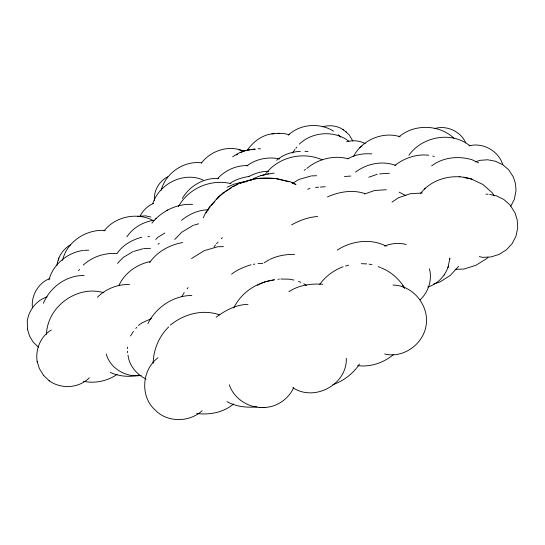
<?xml version="1.0" encoding="UTF-8"?>
<svg xmlns="http://www.w3.org/2000/svg" width="545" height="545" viewBox="0 0 545 545"><rect width="100%" height="100%" fill="white"/><g stroke="black" fill="none" stroke-linecap="round" stroke-linejoin="round"><path stroke-width="0.82" d="M346.293 358.303C347.308 384.525 314.411 402.087 292.794 387.659M447.963 267.643L449.904 258.098M127.332 348.718L127.537 347.165M57.048 265.286C57.92 256.845 63.016 249.208 70.291 244.916M448.399 266.219C445.306 275.763 437.608 284.313 427.716 286.977M449.768 259.195L449.857 258.739M57.225 264.114L57.647 262.554M58.281 260.156L58.874 257.949M161.177 190.259C165.721 172.894 183.985 160.489 201.827 162.832M48.982 279.789C52.994 264.407 67.444 252.669 83.004 250.455M62.532 260.469C66.688 241.653 86.376 228.989 105.226 230.46M203.244 217.864L205.649 212.686L210.241 206.807M139.942 216.61C142.599 210.643 147.702 205.812 153.731 203.34M152.818 203.333C159.494 183.645 183.672 171.416 203.087 180M444.209 275.062L444.584 274.292M293.639 387.672C288.503 399.376 275.859 407.783 262.997 407.462M510.74 206.303L514.337 199.313L516.013 190.58L515.509 183.808L513.376 177.023L508.792 169.924L502.919 164.815L495.514 161.266L487.734 159.78L479.838 160.339L475.349 161.872M353.521 156.531C361.696 140.154 382.617 131.168 400.112 136.72M178.501 206.548C188.42 188.297 210.881 178.733 230.944 183.611M206.078 213.047L209.239 207.243L214.859 201.289M118.803 285.587C124.621 273.018 136.986 264.155 150.468 261.539M43.362 303.299C50.113 287.242 66.49 275.143 84.162 275.491M130.487 335.979L133.457 331.353M292.399 153.043L294.968 149.391M147.94 323.532C156.129 307.121 173.399 295.601 191.84 295.438M181.873 296.5L184.265 292.542M182.337 198.421C189.592 185.872 204.075 177.513 218.661 178.494M233.73 307.986C241.278 292.495 256.906 282.106 273.856 280.021M319.717 284.47C325.46 276.342 333.84 270.218 343.125 266.703M359.496 364.087C353.167 373.598 343.623 381.003 332.797 384.668M104.081 230.896C115.165 216.481 137.17 211.957 153.118 220.487M78.541 270.722L79.536 269.353M126.883 236.864C132.837 227.762 143.226 221.822 153.853 220.275M116.909 253.718C122.502 245.107 132.06 239.82 141.789 237.232M149.609 262.663C157.096 251.661 169.781 244.807 182.684 242.545M187.146 288.83L188.107 287.59M211.262 205.499L218.429 196.731L224.458 192.385M214.035 246.905L215.534 244.991M247.001 150.577C253.289 141.496 262.949 134.165 274.319 133.648M295.853 148.24L296.848 147.068M201.384 163.084C210.881 150.556 228.975 144.623 243.629 151.149M151.919 223.15C161.524 211.051 177.03 203.503 192.555 204.375M217.905 178.27C225.48 170.163 236.632 165.108 247.798 165.646M420.549 193.434C432.165 178.413 453.467 173.31 471.248 178.958L482.897 184.483L492.046 192.542L494.349 195.982M135.794 328.465L136.836 327.279M424.466 188.958L425.25 188.086M216.542 243.785L218.075 242.069M168.718 326.891C158.915 336.428 153.479 349.665 153.125 363.263M458.563 266.369L450.374 275.361L440.128 281.867L433.663 284.047M487.979 257.26L486.883 258.459L475.805 265.347L464.068 269.012L455.109 269.387M408.893 155.236C422.266 136.366 451.587 130.95 469.879 145.753M420.093 299.859C428.472 292.066 432.383 279.878 429.446 268.726M89.36 377.774C79.066 388.244 61.347 389.389 49.425 380.955L49.159 380.71M265.497 174.08C278.332 156.946 302.863 151.176 322.272 159.869M174.775 239.453L181.717 232.238L193.107 225.385M216.597 199.477L222.987 192.828L231.55 187.698M97.419 297.263C105.669 288.884 117.761 284.102 129.526 284.504M155.761 239.473L157.989 237.17L164.835 233.056M117.475 263.371L123.163 257.485L132.973 251.606M246.871 165.939C255.925 158.84 268.501 156.51 279.66 158.936M288.264 135.167C300.125 123.844 319.847 122.441 333.56 131.188M276.717 160.278C283.134 154.467 291.847 151.823 300.37 151.326M299.328 144.125C312.271 131.59 334.698 130.044 348.909 141.332M359.673 147.743L362.03 146.101M155.7 218.817L156.333 218.286M393.565 354.482C383.748 362.786 370.505 367.296 357.656 365.627M191.567 258.5L204.3 250.625L217.748 246.735L223.491 246.633M221.243 238.724L222.476 237.749M138.41 325.515L141.625 323.028L151.415 318.593M398.879 136.863C414.411 123.749 438.977 124.287 453.876 138.144M231.584 274.21C237.252 269.652 244.18 266.941 251.054 264.741M170.299 325.154C183.754 314.084 202.502 308.906 219.342 314.812M157.982 357.793C141.714 369.83 139.888 396.644 155.291 410.133C167.519 422.811 189.422 422.457 202.168 410.705M216.113 317.258C225.317 310.35 236.237 304.539 248.009 304.376M83.215 265.095C92.194 256.865 104.34 252.791 116.46 253.459M181.492 220.398C189.054 214.09 198.68 209.811 208.606 209.798M225.8 191.424L232.504 186.594L238.002 184.271M158.023 244.255L159.304 243.336M304.178 170.312L305.52 169.372M306.862 168.425C318.089 158.983 334.003 154.848 348.228 158.82M233.635 403.927C223.484 412.619 209.607 415.045 196.643 413.532M431.64 165.905C442.942 157.198 458.44 155.747 471.881 159.678L478.605 162.853M394.975 165.38C404.547 157.934 416.578 153.826 428.752 155.236M391.984 202.141L398.668 197.651L410.174 193.754L422.395 192.978M166.906 210.493L167.628 210.023M232.633 156.803C237.749 153.24 243.595 150.522 249.828 149.793M167.656 176.798C159.181 181.26 153.411 190.859 154.508 200.512M117.114 374.367C107.522 381.098 94.857 383.769 83.405 381.268M337.307 250.101C351.457 240.754 371.029 238.172 386.344 246.238M288.891 291.725C298.789 285.049 311.134 283.448 322.824 284.252M257.54 285.348L258.984 284.456M264.202 262.745L269.067 259.761M236.251 155.059L237.545 154.269M355.578 172.118C366.867 163.52 382.467 160.394 395.902 165.489M348.132 158.711C355.129 154.467 363.692 153.302 371.765 153.908M292.256 183.515L299.103 179.38L311.365 175.919M51.387 329.943C40.923 336.047 35.439 348.855 37.033 360.722L37.298 361.873M230.174 183.331C235.678 179.325 242.3 177.663 248.881 176.451M232.981 186.84L238.69 183.42L256.218 178.522L276.492 178.453L288.796 181.805M250.864 180.279L254.488 178.12L260.919 175.592L268.685 173.862M291.561 224.874C299.58 220.473 308.45 217.012 317.66 216.549M248.527 176.709C254.726 173.405 261.661 171.11 268.753 171.368M227.095 187.228L233.757 184.278L240.686 182.377L246.926 181.662M384.47 245.993C391.337 243.424 399.144 242.511 406.277 244.535M259.754 284.122L265.136 281.772L274.707 279.639M269.809 259.44C277.459 255.68 286.145 254.236 294.607 254.399M327.484 196.895C339.045 191.785 352.39 189.449 364.639 193.509M240.141 152.682L245.189 150.631L254.924 148.914M240.365 183.42C251.02 178.637 263.14 176.962 274.694 178.515M49.881 278.515C38.293 282.855 30.942 295.697 32.441 307.877M307.625 189.238L309.921 188.427M368.788 177.234L377.235 174.291M364.373 194.027L374.64 190.505L386.391 189.735M138.73 375.13C129.383 377.365 119.001 376.397 110.26 372.412M47.108 296.916C36.474 300.186 28.735 310.241 27.25 321.155L27.625 329.752M133.757 251.381L143.158 248.69M469.027 145.835C482.972 142.197 498.764 150.945 502.803 164.856M193.897 225.16L198.673 223.797M434.433 128.634C446.471 124.846 460.702 131.331 465.764 142.899M345.516 266.042L348.705 265.163M322.633 126.76C329.643 124.812 337.614 125.643 343.588 129.976M346.661 141.7C352.826 140.051 359.666 140.528 365.293 143.642M260.919 175.592L264.85 174.72M267.827 174.046L274.176 173.126M253.357 264.339L254.89 264.073M256.872 406.849C246.735 407.858 236.053 406.693 227.04 401.651M251.409 149.623L255.346 149.459M311.992 175.865L316.611 175.742M277.48 133.402L284.306 133.6L289.272 134.676M137.66 216.358L145.59 215.84L150.972 217.06M271.907 133.845L279.278 133.259M277.916 279.251L279.374 279.142M280.839 279.033L289.388 279.176L293.905 280.076M379.633 173.91L389.416 173.235M344.42 176.505L350.742 176.069M315.487 187.405L318.75 187.187M320.378 187.078L325.276 186.751M485.942 194.197L488.095 194.136M147.845 236.7L149.541 236.605M83.821 250.414L88.733 250.155M141.25 375.41C126.454 377.896 110.294 368.727 106.241 354.046M257.989 263.644L262.779 263.501M143.941 248.466L150.44 248.35M229.302 384.743C233.56 397.85 247.151 407.244 260.81 407.456M259.134 407.462L265.497 407.456M393 285.049C413.035 285.342 429.147 305.404 426.176 325.038C423.513 343.984 403.572 358.596 384.688 353.998M361.287 263.671L366.765 263.903M304.928 151.319L307.979 151.537M258.276 148.662L260.462 148.812M463.999 177.547L471.963 179.107M489.737 194.463L496.297 195.771L503.791 199.463L510.045 204.968L515.114 213.068L517.198 219.839L517.736 227.919L515.945 236.271L512.116 243.649L506.469 249.774L498.982 254.44L490.943 256.961L482.557 257.335L479.293 256.627M459.142 176.587L460.014 176.771M276.335 178.855L290.267 181.744L295.526 184.476M369.074 264.127L372.051 264.754M239.078 149.855L243.908 151.163M103.802 292.733C77.233 284.749 47.177 306.706 46.488 334.392M291.255 182.48L296.051 184.353M432.764 156.095L434.276 156.531M298.524 281.431L300.881 282.337M378.121 266.648L380.437 267.588M381.207 267.902C391.14 271.785 399.144 279.013 404.601 288.094M399.131 192.167L405.848 195.566M146.012 379.068C136.761 374.456 129.083 365.62 128 355.068M303.803 283.761L306.494 285.403M345.578 131.488L349.154 134.888L352.853 141.06M342.921 129.472L346.572 132.237M338.098 134.642L340.754 137.156M37.128 361.321L39.329 368.481L43.532 375.396M38.422 347.172L33.143 342.049L29.559 336.061L27.475 329.262M43.389 375.26L49.425 380.955M402.721 285.519L404.628 288.142M127.462 351.13L127.557 352.738"/></g></svg>
